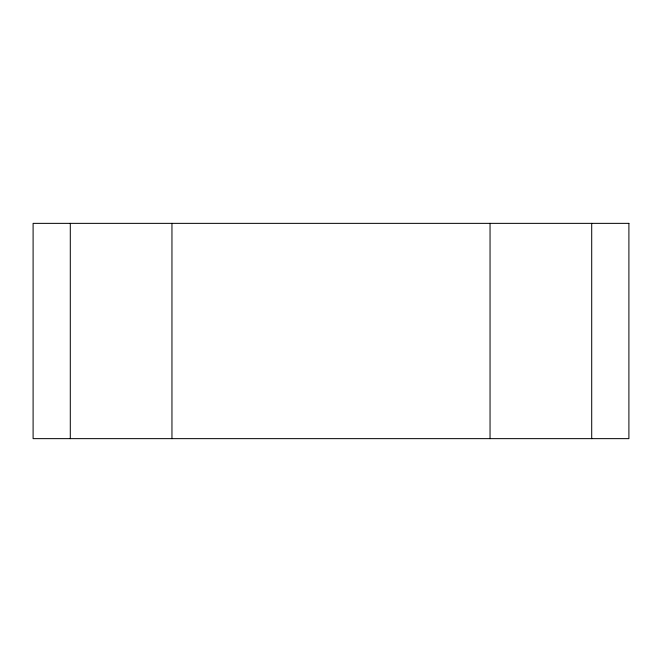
<?xml version="1.0" encoding="UTF-8"?>
<svg xmlns="http://www.w3.org/2000/svg" width="662" height="662" viewBox="0 0 662 662"><rect width="100%" height="100%" fill="white"/><g stroke="black" fill="none" stroke-linecap="round" stroke-linejoin="round"><path stroke-width="0.99" d="M591.704 223.359L591.704 438.641M490.046 223.359L490.046 438.641M171.955 223.359L171.955 438.641M70.296 223.359L70.296 438.641M628.9 223.359L33.1 223.359L33.1 438.641L628.9 438.641L628.9 223.359"/></g></svg>
